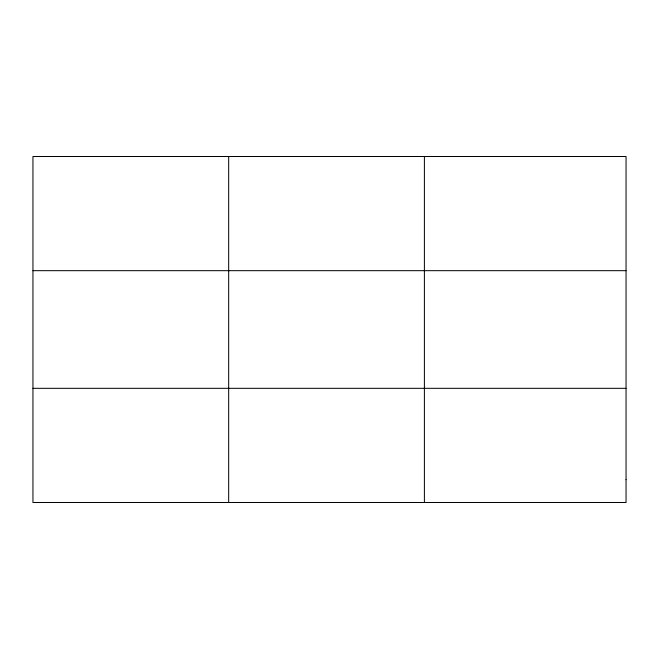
<?xml version="1.0" encoding="UTF-8"?>
<svg xmlns="http://www.w3.org/2000/svg" width="659" height="659" viewBox="0 0 659 659"><rect width="100%" height="100%" fill="white"/><g stroke="black" fill="none" stroke-linecap="round" stroke-linejoin="round"><path stroke-width="0.99" d="M228.673 156.496L228.673 502.504M424.396 156.496L424.396 502.504M32.95 270.676L626.05 270.676M32.95 388.324L626.05 388.324M626.05 479.67L626.05 502.504L32.95 502.504L32.95 156.496L626.05 156.496L626.05 479.67"/></g></svg>
